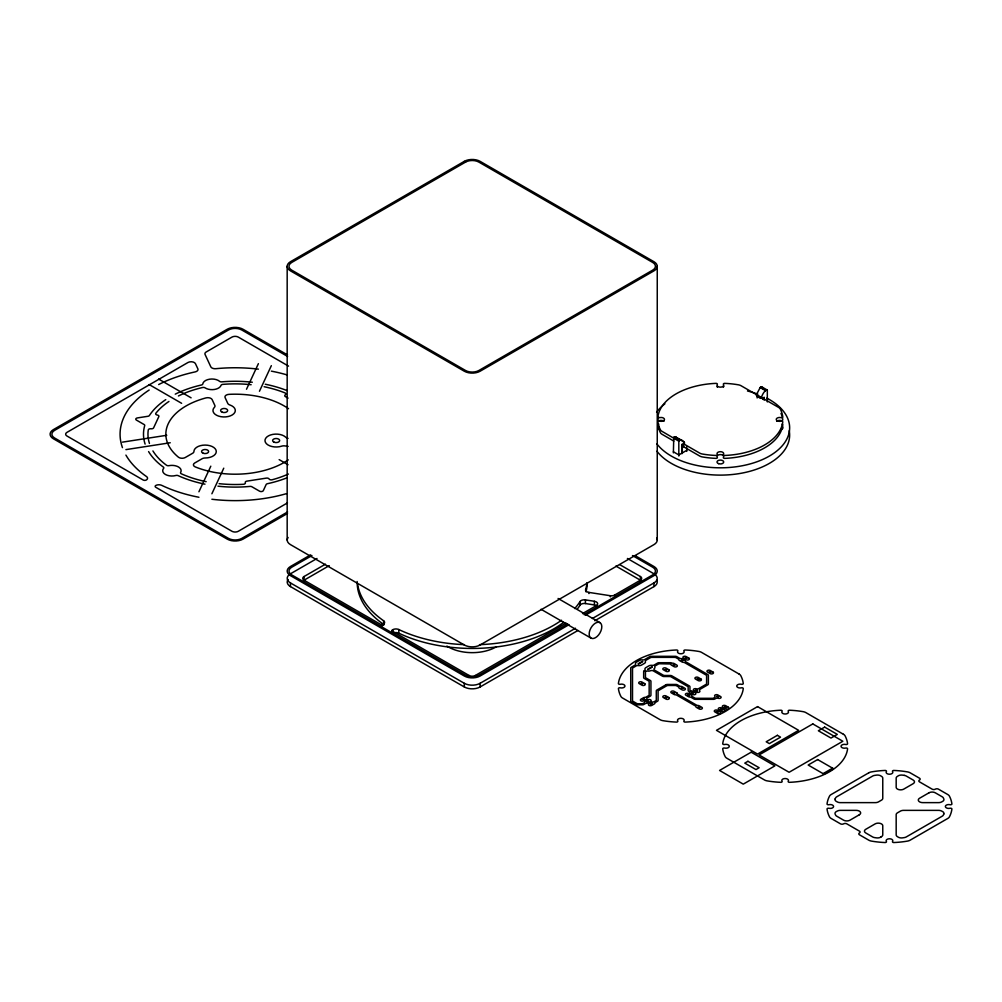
<?xml version="1.0" encoding="UTF-8"?>
<svg xmlns="http://www.w3.org/2000/svg" width="1002" height="1002" viewBox="0 0 1002 1002"><rect width="100%" height="100%" fill="white"/><g stroke="black" fill="none" stroke-linecap="round" stroke-linejoin="round"><path stroke-width="1.5" d="M678.817 455.998L678.817 441.118L680.283 439.778L674.759 436.684L673.82 437.235L679.293 440.341M757.149 397.944L757.287 396.04L758.414 395.777M762.635 399.36L763.837 398.909M198.922 491.769L210.808 466.18M246.505 389.252L258.391 363.663M211.885 493.773L223.759 468.185M259.455 391.256L271.342 365.667M761.896 386.935L760.242 387.436L756.184 395.114L763.061 398.821M767.319 401.927L767.319 390.066C764.238 388.989 757.975 402.453 764.163 397.255L764.163 400.224M678.905 440.091C679.606 437.461 688.913 444.149 681.974 444.7L681.974 453.605M673.77 437.273L673.382 452.866M464.327 644.649A115.067 66.433 0 0 1 398.809 629.532A4.471 2.58 0 0 0 392.797 629.694L392.083 631.022L469.049 675.461A4.471 2.58 0 0 0 475.374 675.461L566.13 623.056M287.461 502.904L238.288 531.285A4.471 2.58 0 0 1 231.976 531.285L155.798 487.298A2.229 1.29 0 0 1 155.861 485.444A4.471 2.58 0 0 1 161.735 485.356A115.067 66.433 0 0 0 198.922 497.255M287.599 511.947L241.77 538.4A9.394 5.423 0 0 1 228.494 538.4L54.634 438.024A9.394 5.423 0 0 1 54.634 430.359L228.494 329.984A9.394 5.423 0 0 1 241.77 329.984L287.599 356.436M287.511 513.45L243.035 539.126A11.172 6.45 0 0 1 227.229 539.126L53.369 438.751A11.172 6.45 0 0 1 53.369 429.633L227.229 329.257A11.172 6.45 0 0 1 243.035 329.257L287.511 354.933M310.67 554.832L290.455 566.506A11.172 6.45 0 0 0 290.455 575.636L464.314 676.012A11.172 6.45 0 0 0 480.108 676.012L569.061 624.647M311.935 555.571L291.72 567.232A9.394 5.423 0 0 0 291.72 574.897L465.579 675.273A9.394 5.423 0 0 0 478.856 675.273L567.796 623.92M577.903 630.496L480.108 686.959A11.172 6.45 0 0 1 464.314 686.959L290.455 586.583L290.455 582.926A11.172 6.45 0 0 1 290.455 573.808L317.008 558.477M304.044 581.335L304.044 576.538L325.475 564.176M329.257 565.642L304.044 580.196A4.471 2.58 0 0 0 303.518 580.559M304.044 576.538A4.471 2.58 0 0 0 304.044 580.196L381.01 624.634L383.315 624.221A4.471 2.58 0 0 0 383.603 620.752A115.067 66.433 0 0 1 357.639 584.517M686.721 450.361L678.817 454.921L673.382 451.789M582.513 613.6L596.378 605.596A4.471 2.58 0 0 0 594.374 601.275L585.431 599.897A4.471 2.58 0 0 0 580.083 601.488A115.067 66.433 0 0 1 574.685 608.577M586.984 583.089A115.067 66.433 0 0 1 585.656 589.489A4.471 2.58 0 0 0 588.9 592.407L610.318 595.727A4.471 2.58 0 0 0 614.639 595.063L640.378 580.196A4.471 2.58 0 0 0 640.378 576.538L619.75 564.64M583.978 614.589L652.703 574.897A9.394 5.423 0 0 0 652.703 567.232L632.487 555.571M585.243 615.316L653.968 575.636A11.172 6.45 0 0 0 653.968 566.506L635.105 555.609M290.455 582.926L464.314 683.301A11.172 6.45 0 0 0 480.108 683.301L575.499 628.241M592.395 618.485L653.968 582.926A11.172 6.45 0 0 0 653.968 573.808L627.415 558.477M594.812 620.739L653.968 586.583A11.172 6.45 0 0 0 656.723 580.058M638.086 663.825L642.345 661.358M638.55 664.101L642.821 661.633M647.568 669.298L651.826 666.831M648.043 669.574L652.302 667.107M823.093 773.644L832.574 768.171M122.444 442.145L166.783 435.281M125.914 449.622L170.252 442.759M288.15 446.404L284.994 445.915A4.471 2.58 0 0 0 281.65 446.166A11.172 6.45 0 0 1 266.457 443.748A11.172 6.45 0 0 1 270.54 434.968A11.172 6.45 0 0 1 285.77 437.26A4.471 2.58 0 0 0 288.062 438.362M577.578 608.702A115.067 66.433 0 0 0 580.083 605.133A4.471 2.58 0 0 1 585.431 603.542L594.374 604.932A4.471 2.58 0 0 1 596.779 605.859M904.205 775.373L902.489 775.122A4.471 2.58 0 0 0 898.03 775.974L897.454 776.337A4.471 2.58 0 0 0 896.176 778.141L896.176 787.271A4.471 2.58 0 0 0 898.932 789.651A4.471 2.58 0 0 0 903.804 789.088L913.173 783.677A4.471 2.58 0 0 0 913.173 780.032L906.284 776.062A4.672 2.693 0 0 0 904.205 775.373M381.01 624.634L381.01 625.774M761.42 386.659L767.319 390.066M760.518 387.173L765.954 390.317M760.167 387.549L765.603 390.692M757.149 396.504L758.514 397.293M759.19 397.681L760.205 398.27M678.817 441.168L662.072 431.386A6.701 3.87 0 0 1 660.393 429.758A62.587 36.135 0 0 1 657.926 421.98A1.365 0.789 0 0 1 659.817 421.191A3.357 1.941 0 0 0 664.476 419.412A3.357 1.941 0 0 0 659.817 417.634A1.365 0.789 0 0 1 657.926 416.845A62.587 36.135 0 0 1 715.916 383.365A1.365 0.789 0 0 1 717.269 384.455A3.357 1.941 0 0 0 720.35 387.148A3.357 1.941 0 0 0 723.444 384.455A1.365 0.789 0 0 1 724.797 383.365A62.587 36.135 0 0 1 738.274 384.793A6.701 3.87 0 0 1 741.104 385.757L778.629 407.438A6.701 3.87 0 0 1 780.32 409.067A62.587 36.135 0 0 1 782.775 416.845A1.365 0.789 0 0 1 780.896 417.634A3.357 1.941 0 0 0 776.237 419.412A3.357 1.941 0 0 0 780.896 421.191A1.365 0.789 0 0 1 782.775 421.98A62.587 36.135 0 0 1 724.797 455.459A1.365 0.789 0 0 1 723.444 454.357A3.357 1.941 0 0 0 720.35 451.677A3.357 1.941 0 0 0 717.269 454.357A1.365 0.789 0 0 1 715.916 455.459A62.587 36.135 0 0 1 702.427 454.031A6.701 3.87 0 0 1 699.609 453.054L683.189 443.573M681.861 444.287L683.552 445.264L683.552 446.717M673.807 441.08L662.072 434.304A6.701 3.87 0 0 1 660.393 432.676A62.587 36.135 0 0 1 657.926 424.898A1.365 0.789 0 0 1 658.79 424.109M682.537 446.128L699.609 455.973A6.701 3.87 0 0 0 702.427 456.95A62.587 36.135 0 0 0 715.916 458.377A1.365 0.789 0 0 0 717.269 457.288A3.357 1.941 0 0 1 720.35 454.595A3.357 1.941 0 0 1 723.444 457.288A1.365 0.789 0 0 0 724.797 458.377A62.587 36.135 0 0 0 782.775 424.898A1.365 0.789 0 0 0 782.074 424.147M288.563 366.131L238.288 337.098A4.471 2.58 0 0 0 231.976 337.098L206.224 351.965A4.471 2.58 0 0 0 205.072 354.457L210.808 366.82A4.471 2.58 0 0 0 215.868 368.698A115.067 66.433 0 0 1 258.391 369.137M615.892 566.055L640.378 580.196A4.471 2.58 0 0 1 640.904 580.559M288.075 398.145L285.395 396.604A2.229 1.29 0 0 1 285.332 394.826A2.229 1.29 0 0 0 284.956 392.897A87.174 50.325 0 0 0 264.102 386.722M558.089 598.47L599.96 622.643A8.943 5.16 -60 0 1 597.129 636.483A8.943 5.16 -60 0 1 589.389 632.024A8.943 5.16 -60 0 1 599.96 622.643M158.654 379.082L191.106 397.832M541.042 609.279L591.017 638.124M149.173 384.568L181.625 403.305M279.157 459.617L288.037 464.74M684.404 442.383L675.11 436.659L679.043 439.327M683.552 445.264L682.312 445.89L682.299 453.418M686.721 446.93L686.721 451.401M657.249 266.294L657.249 540.04M653.968 573.808L653.968 574.948M653.968 582.926L653.968 586.583M645.451 671.528L645.451 677.127A2.229 1.29 0 0 0 646.102 678.028L650.285 680.446A2.229 1.29 0 0 1 650.937 681.36L650.937 695.213A2.229 1.29 0 0 1 650.285 696.127L647.53 697.718A2.229 1.29 0 0 0 646.891 698.557A1.941 1.127 0 0 1 646.315 699.271L643.697 700.786A1.941 1.127 0 0 1 640.954 700.786A1.941 1.127 0 0 1 640.954 699.208L643.572 697.693A1.941 1.127 0 0 1 644.825 697.367A2.229 1.29 0 0 0 646.277 696.991L648.494 695.701A2.229 1.29 0 0 0 649.158 694.787L649.158 681.786A2.229 1.29 0 0 0 648.494 680.872L644.311 678.467A2.229 1.29 0 0 1 643.66 677.552L643.66 671.628A2.229 1.29 0 0 1 644.311 670.714M640.378 576.538L640.378 581.335M614.639 595.063L614.639 596.203M610.318 595.727L610.318 596.866M596.378 605.596L596.378 606.736M594.374 601.275L594.374 604.932M588.9 592.407L588.9 593.56M585.656 589.489L585.656 590.629M585.431 599.897L585.431 603.542M580.083 601.488L580.083 605.133M480.108 683.301L480.108 686.959M475.374 675.461L475.374 676.826M469.049 675.461L469.049 676.601M464.314 683.301L464.314 686.959M398.809 629.532L398.809 633.176A115.067 66.433 0 0 0 563.713 622.292M392.797 629.694L392.797 631.748M392.083 630.108L392.083 632.162M383.603 620.752L383.603 624.396A4.471 2.58 0 0 1 384.042 624.76M383.315 624.221L383.315 625.361M382.601 624.634L382.601 625.774M290.455 573.808L290.455 574.948M287.173 266.294L287.173 540.04M766.781 398.107A69.288 40.005 0 0 1 760.931 460.231A69.288 40.005 0 0 1 656.936 443.924M656.598 412.148A69.288 40.005 0 0 1 664.89 403.831M747.479 390.993A69.288 40.005 0 0 1 757.875 394.174M789.225 430.735A69.288 40.005 0 0 1 738.311 473.746A69.288 40.005 0 0 1 656.936 451.226M659.667 429.557A3.357 1.941 0 0 1 658.865 426.376M782.074 426.501A3.357 1.941 0 0 1 781.084 429.532M658.514 416.782A62.587 36.135 0 0 0 657.926 419.763A1.365 0.789 0 0 0 659.817 420.552A3.357 1.941 0 0 1 663.975 421.316M781.009 413.413A62.587 36.135 0 0 1 782.775 419.763A1.365 0.789 0 0 1 780.896 420.552A3.357 1.941 0 0 0 776.738 421.316M716.956 386.509A1.365 0.789 0 0 1 717.319 387.286M723.381 387.286A1.365 0.789 0 0 1 723.958 386.409M496.378 646.791A33.83 19.526 0 0 1 446.879 646.065M288.1 537.485A11.172 6.45 0 0 0 290.455 544.612L464.314 644.987A11.172 6.45 0 0 0 480.108 644.987L653.968 544.612A11.172 6.45 0 0 0 656.723 538.087M290.455 586.583A11.172 6.45 0 0 1 288.1 579.457M561.571 620.225A115.067 66.433 0 0 1 479.495 644.662M587.272 582.813A115.067 66.433 0 0 1 586.007 591.869M383.603 624.396A115.067 66.433 0 0 1 357.15 581.511M394.099 632.826A4.471 2.58 0 0 1 398.809 633.176M286.397 493.673A115.067 66.433 0 0 1 211.885 499.259M125.914 455.096A115.067 66.433 0 0 0 146.517 476.564A4.471 2.58 0 0 1 146.38 479.958A2.229 1.29 0 0 1 143.148 479.996L66.971 436.02A4.471 2.58 0 0 1 66.971 432.363L187.975 362.499A4.471 2.58 0 0 1 195.453 363.663L197.857 368.824A4.471 2.58 0 0 1 195.089 371.917A115.067 66.433 0 0 0 158.654 384.568M122.444 447.618A115.067 66.433 0 0 1 149.173 390.041M271.342 371.141A115.067 66.433 0 0 1 287.073 374.911M286.948 477.829A91.645 52.906 0 0 1 267.509 483.69A2.229 1.29 0 0 0 266.131 484.567L263.326 490.617A2.229 1.29 0 0 1 259.581 491.193L251.903 486.772A2.229 1.29 0 0 0 249.961 486.408A91.645 52.906 0 0 1 217.96 486.17M204.997 484.166A91.645 52.906 0 0 1 178.206 475.662A2.229 1.29 0 0 0 175.864 475.499A9.218 5.323 0 0 1 165.393 474.46A9.218 5.323 0 0 1 163.589 468.41A2.229 1.29 0 0 0 163.313 467.057A91.645 52.906 0 0 1 148.584 451.589M145.115 444.111A91.645 52.906 0 0 1 144.701 425.625A2.229 1.29 0 0 0 144.075 424.51L136.397 420.076A2.229 1.29 0 0 1 137.399 417.922L147.883 416.293A2.229 1.29 0 0 0 149.398 415.504A91.645 52.906 0 0 1 165.768 399.623M175.25 394.149A91.645 52.906 0 0 1 201.402 384.993A2.229 1.29 0 0 0 202.805 383.904A9.218 5.323 0 0 1 209.606 379.194A9.218 5.323 0 0 1 219.576 381.311A2.229 1.29 0 0 0 221.743 381.85A91.645 52.906 0 0 1 252.316 382.225M265.267 384.229A91.645 52.906 0 0 1 286.873 390.529M288.401 474.034A87.174 50.325 0 0 1 272.181 479.758A2.229 1.29 0 0 1 269.1 478.981A2.229 1.29 0 0 0 266.394 478.117L246.905 481.135A2.229 1.29 0 0 0 245.315 482.701A2.229 1.29 0 0 1 243.348 484.292A87.174 50.325 0 0 1 219.112 483.665M206.161 481.661A87.174 50.325 0 0 1 181.387 473.821A2.229 1.29 0 0 1 180.648 472.393A9.218 5.323 0 0 0 178.431 466.932A9.218 5.323 0 0 0 168.975 465.654A2.229 1.29 0 0 1 166.495 465.229A87.174 50.325 0 0 1 152.918 450.925M149.448 443.448A87.174 50.325 0 0 1 148.271 429.933A2.229 1.29 0 0 1 150.976 428.781A2.229 1.29 0 0 0 153.607 427.854L158.83 416.607A2.229 1.29 0 0 0 157.289 415.028A2.229 1.29 0 0 1 155.861 413.25A87.174 50.325 0 0 1 168.937 401.451M178.419 395.978A87.174 50.325 0 0 1 202.567 387.511A2.229 1.29 0 0 1 205.084 387.849A9.218 5.323 0 0 0 214.378 389.477A9.218 5.323 0 0 0 221.029 385.382A2.229 1.29 0 0 1 222.907 384.367A87.174 50.325 0 0 1 251.151 384.718M288.275 459.868A69.288 40.005 0 0 1 195.315 466.932A4.471 2.58 0 0 1 194.726 462.999L202.103 458.741A4.471 2.58 0 0 1 205.222 457.989A11.172 6.45 0 0 0 216.282 451.514A11.172 6.45 0 0 0 205.147 445.076A11.172 6.45 0 0 0 193.925 451.464A4.471 2.58 0 0 1 192.622 453.267L185.245 457.526A4.471 2.58 0 0 1 178.419 457.175A69.288 40.005 0 0 1 205.924 397.919A4.471 2.58 0 0 1 212.136 399.585L214.829 405.409A4.471 2.58 0 0 1 214.403 407.338A11.172 6.45 0 0 0 218.586 416.106A11.172 6.45 0 0 0 233.804 413.751A11.172 6.45 0 0 0 229.834 404.958A4.471 2.58 0 0 1 227.78 403.405L225.087 397.581A4.471 2.58 0 0 1 229.007 394.35A69.288 40.005 0 0 1 288.526 408.691M714.188 697.931A2.229 1.29 0 0 1 712.61 698.306L696.24 698.306A2.229 1.29 0 0 1 694.649 697.931L692.52 696.691A2.229 1.29 0 0 1 691.868 695.864A1.941 1.127 0 0 0 691.305 695.137L688.675 693.622A1.941 1.127 0 0 0 685.932 693.622A1.941 1.127 0 0 0 685.932 695.2L688.549 696.716A1.941 1.127 0 0 0 689.814 697.041A2.229 1.29 0 0 1 691.255 697.417L693.91 698.958A2.229 1.29 0 0 0 695.488 699.333L713.349 699.333A2.229 1.29 0 0 0 714.927 698.958L715.678 698.532A2.229 1.29 0 0 1 718.284 698.294A1.941 1.127 0 0 0 720.739 697.956A1.941 1.127 0 0 0 720.538 696.503L717.92 694.987A1.941 1.127 0 0 0 715.403 694.874A1.941 1.127 0 0 0 714.814 696.29A2.229 1.29 0 0 1 714.413 697.793M644.411 670.651A2.229 1.29 0 0 0 645.012 669.461A3.582 2.067 0 0 1 645.977 667.557L648.82 665.917A3.582 2.067 0 0 1 652.127 665.366A2.229 1.29 0 0 0 654.193 665.015L657.512 663.099A2.229 1.29 0 0 1 659.091 662.71L670.325 662.71A2.229 1.29 0 0 1 671.641 662.961A2.229 1.29 0 0 0 672.856 663.211A1.941 1.127 0 0 1 674.158 663.537L676.776 665.052A1.941 1.127 0 0 1 676.776 666.631A1.941 1.127 0 0 1 674.033 666.631L671.403 665.115A1.941 1.127 0 0 1 670.927 663.988L659.842 663.75A2.229 1.29 0 0 0 658.251 664.126L655.446 665.741A2.229 1.29 0 0 0 654.845 666.931A3.582 2.067 0 0 1 654.331 668.534A2.229 1.29 0 0 0 654.607 670.163L663.174 675.11A2.229 1.29 0 0 0 664.752 675.486L670.325 675.486A2.229 1.29 0 0 1 671.904 675.874L689.301 685.907A2.229 1.29 0 0 1 689.952 686.821L689.952 690.04A2.229 1.29 0 0 0 690.603 690.954M690.729 691.029A1.941 1.127 0 0 1 692.695 691.305L695.313 692.82A1.941 1.127 0 0 1 695.313 694.399A1.941 1.127 0 0 1 692.57 694.399L689.94 692.883A1.941 1.127 0 0 1 689.376 692.169A2.229 1.29 0 0 0 688.775 691.355A2.229 1.29 0 0 1 688.161 690.466L688.161 687.247A2.229 1.29 0 0 0 687.51 686.332L671.165 676.901A2.229 1.29 0 0 0 669.587 676.525L664.013 676.525A2.229 1.29 0 0 1 662.435 676.15L653.342 670.902A2.229 1.29 0 0 0 650.511 670.739A3.582 2.067 0 0 1 647.743 671.039A2.229 1.29 0 0 0 645.676 671.39M641.017 683.589L642.933 683.665L641.042 683.514M642.52 699.196C644.987 701.475 645.1 697.016 642.533 699.146M646.541 701.513C649.096 703.805 648.97 699.208 646.541 701.513M650.548 703.83C653.241 706.084 652.79 701.55 650.548 703.83M665.103 669.687L667.019 669.724L665.115 669.637M665.103 697.492L667.019 697.567L665.128 697.417M673.131 665.04L675.047 665.09L673.144 665.002M673.131 692.858L675.047 692.896L673.144 692.82M681.16 660.406L683.076 660.493L681.185 660.331M681.16 688.224L683.076 688.261L681.172 688.186M685.18 658.089L687.096 658.176L685.193 658.013M687.497 695.125C690.065 697.392 690.002 692.883 687.51 695.075M691.518 692.808C694.186 695.05 693.71 690.628 691.543 692.72M695.526 690.491C698.181 692.708 697.893 688.299 695.551 690.403M697.217 678.955L699.146 678.993L697.217 678.955M698.018 707.312C700.636 709.616 700.21 705.045 698.018 707.312M709.266 672.004L711.182 672.079L709.278 671.916M716.743 696.49C719.398 698.782 718.872 694.286 716.743 696.49M716.43 711.821C719.123 714.088 718.584 709.566 716.43 711.821M720.438 709.504C723.006 711.796 722.868 707.212 720.438 709.504M724.459 707.187C726.926 709.491 727.014 704.907 724.459 707.136M835.154 798.907L835.129 798.982A4.471 2.58 0 0 0 836.595 801.55L837.234 801.888A4.471 2.58 0 0 0 840.365 802.627L875.36 802.627A4.471 2.58 0 0 0 878.516 801.863L881.459 800.172A4.471 2.58 0 0 0 882.762 798.343L882.762 778.141A4.471 2.58 0 0 0 881.484 776.337L880.946 775.999A4.471 2.58 0 0 0 876.449 775.122L874.621 775.398A4.471 2.58 0 0 0 872.654 776.062L836.745 796.79A4.672 2.693 0 0 0 835.568 797.993L835.154 798.907M943.809 814.012L943.345 815.064A4.471 2.58 0 0 1 942.193 816.204L906.284 836.933A4.672 2.693 0 0 1 904.205 837.609L902.489 837.872A4.471 2.58 0 0 1 898.03 837.021L897.491 836.683A4.471 2.58 0 0 1 896.176 834.854L896.176 814.639A4.471 2.58 0 0 1 897.479 812.822L900.422 811.119A4.471 2.58 0 0 1 903.579 810.367L938.573 810.367A4.471 2.58 0 0 1 941.705 811.106L942.343 811.432A4.471 2.58 0 0 1 943.809 814.012M880.946 836.996L880.908 837.021A4.471 2.58 0 0 1 876.449 837.872L874.733 837.622A4.672 2.693 0 0 1 872.629 836.946L865.766 832.963A4.471 2.58 0 0 1 865.766 829.305L875.134 823.894A4.471 2.58 0 0 1 880.006 823.343A4.471 2.58 0 0 1 882.762 825.723L882.762 834.854A4.471 2.58 0 0 1 881.484 836.657L880.983 836.971M464.314 161.347L290.455 261.722A11.172 6.45 0 0 0 290.455 270.853L464.314 371.228A11.172 6.45 0 0 0 480.108 371.228L653.968 270.853A11.172 6.45 0 0 0 653.968 261.722L480.108 161.347A11.172 6.45 0 0 0 464.314 161.347M465.579 162.086L291.72 262.461A9.394 5.423 0 0 0 291.72 270.127L465.579 370.502A9.394 5.423 0 0 0 478.856 370.502L652.703 270.127A9.394 5.423 0 0 0 652.703 262.461L478.856 162.086A9.394 5.423 0 0 0 465.579 162.086M639.364 660.456L636.52 662.097A3.582 2.067 0 0 0 635.556 663.988A2.229 1.29 0 0 1 634.942 665.178L631.385 667.232A2.229 1.29 0 0 0 630.734 668.146L630.734 700.924A2.229 1.29 0 0 0 631.385 701.838L635.882 704.431A2.229 1.29 0 0 0 637.46 704.807L642.357 704.807A2.229 1.29 0 0 0 643.935 704.431L645.25 703.667A2.305 1.328 0 0 1 646.728 703.266A1.941 1.127 0 0 0 647.981 702.953L650.599 701.438A1.941 1.127 0 0 0 650.599 699.847A1.941 1.127 0 0 0 647.856 699.847L645.238 701.362A1.941 1.127 0 0 0 644.662 702.089A2.229 1.29 0 0 1 644.023 702.928L643.196 703.404A2.229 1.29 0 0 1 641.606 703.78L638.199 703.78A2.229 1.29 0 0 1 636.621 703.404L633.176 701.413A2.229 1.29 0 0 1 632.512 700.498L632.512 668.572A2.229 1.29 0 0 1 633.176 667.658L636.182 665.917A2.229 1.29 0 0 1 638.261 665.578A3.582 2.067 0 0 0 641.581 665.015L644.424 663.374A3.582 2.067 0 0 0 645.388 661.458A2.229 1.29 0 0 1 645.977 660.268L650.348 657.738A2.229 1.29 0 0 1 651.939 657.362L674.584 657.362A2.229 1.29 0 0 1 676.162 657.738L678.216 658.928A2.229 1.29 0 0 1 678.868 659.754A1.941 1.127 0 0 0 679.431 660.481L682.061 661.996A1.941 1.127 0 0 0 683.314 662.322A2.229 1.29 0 0 1 684.754 662.698L705.934 674.935A2.229 1.29 0 0 1 706.598 675.849L706.598 683.527A2.229 1.29 0 0 1 705.934 684.441L698.832 688.549A2.229 1.29 0 0 1 696.227 688.775A1.941 1.127 0 0 0 693.76 689.113A1.941 1.127 0 0 0 693.96 690.566L696.578 692.081A1.941 1.127 0 0 0 699.108 692.194A1.941 1.127 0 0 0 699.684 690.779A2.229 1.29 0 0 1 700.085 689.276L707.725 684.867A2.229 1.29 0 0 0 708.376 683.953L708.376 675.411A2.229 1.29 0 0 0 707.725 674.509L686.019 661.971A2.229 1.29 0 0 1 685.368 661.132A1.941 1.127 0 0 0 684.804 660.418L682.187 658.903A1.941 1.127 0 0 0 680.922 658.577A2.229 1.29 0 0 1 679.481 658.201L676.901 656.711A2.229 1.29 0 0 0 675.323 656.323L651.2 656.323A2.229 1.29 0 0 0 649.609 656.711L644.687 659.554A2.229 1.29 0 0 1 642.645 659.892A3.582 2.067 0 0 0 639.364 660.456M665.879 684.829L656.961 689.977A2.229 1.29 0 0 0 656.297 690.892L656.297 699.935A2.229 1.29 0 0 1 655.646 700.849L654.306 701.625A2.229 1.29 0 0 1 652.853 702.001A1.941 1.127 0 0 0 651.601 702.327L648.983 703.842A1.941 1.127 0 0 0 648.983 705.421A1.941 1.127 0 0 0 651.726 705.421L654.344 703.905A1.941 1.127 0 0 0 654.92 703.191A2.229 1.29 0 0 1 655.558 702.352L657.437 701.275A2.229 1.29 0 0 0 658.089 700.36L658.089 691.317A2.229 1.29 0 0 1 658.74 690.403L666.618 685.856A2.229 1.29 0 0 1 668.196 685.481L675.123 685.481A2.229 1.29 0 0 1 676.701 685.856L678.216 686.746A2.229 1.29 0 0 1 678.868 687.572A1.941 1.127 0 0 0 679.431 688.299L682.061 689.814A1.941 1.127 0 0 0 684.804 689.814A1.941 1.127 0 0 0 684.804 688.224L682.187 686.708A1.941 1.127 0 0 0 680.922 686.383A2.229 1.29 0 0 1 679.481 686.007L677.44 684.829A2.229 1.29 0 0 0 675.862 684.454L667.457 684.454A2.229 1.29 0 0 0 665.879 684.829M757.562 706.61L716.468 730.333L757.562 754.068L798.657 730.333L757.562 706.61M777.377 735.318L766.192 741.781L769.348 743.609L780.545 737.146L777.377 735.318M751.174 752.201L719.561 770.45L743.271 784.14L774.884 765.891L751.174 752.201M747.943 761.295L744.787 763.111L755.984 769.574L759.14 767.745L747.943 761.295M812.81 723.92L759.078 754.944L789.1 772.279L842.845 741.255L812.81 723.92M824.671 727.114L818.346 730.759L830.984 738.061L837.309 734.403L824.671 727.114M817.645 759.554L808.163 765.027L823.957 774.145L833.451 768.672L817.645 759.554M868.721 772.843L831.184 794.523A6.701 3.87 0 0 0 829.506 796.152A62.587 36.135 0 0 0 827.038 803.93A1.365 0.789 0 0 0 828.93 804.706A3.357 1.941 0 0 1 833.589 806.497A3.357 1.941 0 0 1 828.93 808.276A1.365 0.789 0 0 0 827.038 809.065A62.587 36.135 0 0 0 829.506 816.843A6.701 3.87 0 0 0 831.184 818.471L840.478 823.832A2.229 1.29 0 0 0 843.634 823.832A2.229 1.29 0 0 1 846.79 823.832L859.44 831.134A2.229 1.29 0 0 1 859.44 832.963A2.229 1.29 0 0 0 859.44 834.779L868.721 840.139A6.701 3.87 0 0 0 871.54 841.116A62.587 36.135 0 0 0 885.029 842.532A1.365 0.789 0 0 0 886.382 841.442A3.357 1.941 0 0 1 889.463 838.762A3.357 1.941 0 0 1 892.557 841.442A1.365 0.789 0 0 0 893.909 842.532A62.587 36.135 0 0 0 907.399 841.116A6.701 3.87 0 0 0 910.217 840.139L947.754 818.471A6.701 3.87 0 0 0 949.433 816.843A62.587 36.135 0 0 0 951.9 809.065A1.365 0.789 0 0 0 950.009 808.276A3.357 1.941 0 0 1 945.349 806.497A3.357 1.941 0 0 1 950.009 804.706A1.365 0.789 0 0 0 951.9 803.93A62.587 36.135 0 0 0 949.433 796.152A6.701 3.87 0 0 0 947.754 794.523L938.461 789.163A2.229 1.29 0 0 0 935.304 789.163A2.229 1.29 0 0 1 932.148 789.163L919.498 781.861A2.229 1.29 0 0 1 919.498 780.032A2.229 1.29 0 0 0 919.498 778.203L910.217 772.843A6.701 3.87 0 0 0 907.399 771.878A62.587 36.135 0 0 0 893.909 770.45A1.365 0.789 0 0 0 892.557 771.54A3.357 1.941 0 0 1 889.463 774.233A3.357 1.941 0 0 1 886.382 771.54A1.365 0.789 0 0 0 885.029 770.45A62.587 36.135 0 0 0 871.54 771.878A6.701 3.87 0 0 0 868.721 772.843M859.328 814.776L849.959 820.187A4.471 2.58 0 0 1 843.634 820.187L836.745 816.204A4.471 2.58 0 0 1 835.593 815.064L835.129 814.012A4.471 2.58 0 0 1 836.595 811.432L837.234 811.106A4.471 2.58 0 0 1 840.365 810.367L856.171 810.367A4.471 2.58 0 0 1 860.292 811.958A4.471 2.58 0 0 1 859.328 814.776M928.979 792.807L919.611 798.218A4.471 2.58 0 0 0 918.646 801.036A4.471 2.58 0 0 0 922.767 802.627L938.573 802.627A4.471 2.58 0 0 0 941.705 801.888L942.343 801.55A4.471 2.58 0 0 0 943.809 798.982L943.345 797.918A4.471 2.58 0 0 0 942.193 796.79L935.304 792.807A4.471 2.58 0 0 0 928.979 792.807M739.125 674.07L701.588 652.402A6.701 3.87 0 0 0 698.77 651.425A62.587 36.135 0 0 0 685.28 649.997A1.365 0.789 0 0 0 683.928 651.1A3.357 1.941 0 0 1 680.834 653.78A3.357 1.941 0 0 1 677.753 651.1A1.365 0.789 0 0 0 676.4 649.997A62.587 36.135 0 0 0 618.409 683.477A1.365 0.789 0 0 0 620.301 684.266A3.357 1.941 0 0 1 624.96 686.044A3.357 1.941 0 0 1 620.301 687.823A1.365 0.789 0 0 0 618.409 688.612A62.587 36.135 0 0 0 620.877 696.39A6.701 3.87 0 0 0 622.555 698.018L660.093 719.699A6.701 3.87 0 0 0 662.911 720.663A62.587 36.135 0 0 0 676.4 722.091A1.365 0.789 0 0 0 677.753 721.002A3.357 1.941 0 0 1 680.834 718.309A3.357 1.941 0 0 1 683.928 721.002A1.365 0.789 0 0 0 685.28 722.091A62.587 36.135 0 0 0 743.271 688.612A1.365 0.789 0 0 0 741.38 687.823A3.357 1.941 0 0 1 736.721 686.044A3.357 1.941 0 0 1 741.38 684.266A1.365 0.789 0 0 0 743.271 683.477A62.587 36.135 0 0 0 740.804 675.699A6.701 3.87 0 0 0 739.125 674.07M843.433 734.291L805.896 712.622A6.701 3.87 0 0 0 803.078 711.645A62.587 36.135 0 0 0 789.601 710.23A1.365 0.789 0 0 0 788.248 711.32A3.357 1.941 0 0 1 785.155 714.013A3.357 1.941 0 0 1 782.061 711.32A1.365 0.789 0 0 0 780.708 710.23A62.587 36.135 0 0 0 722.73 743.709A1.365 0.789 0 0 0 724.621 744.486A3.357 1.941 0 0 1 729.281 746.265A3.357 1.941 0 0 1 724.621 748.056A1.365 0.789 0 0 0 722.73 748.832A62.587 36.135 0 0 0 725.185 756.623A6.701 3.87 0 0 0 726.876 758.251L764.413 779.919A6.701 3.87 0 0 0 767.231 780.896A62.587 36.135 0 0 0 780.708 782.312A1.365 0.789 0 0 0 782.061 781.222A3.357 1.941 0 0 1 785.155 778.529A3.357 1.941 0 0 1 788.248 781.222A1.365 0.789 0 0 0 789.601 782.312A62.587 36.135 0 0 0 847.579 748.832A1.365 0.789 0 0 0 845.688 748.056A3.357 1.941 0 0 1 841.029 746.265A3.357 1.941 0 0 1 845.688 744.486A1.365 0.789 0 0 0 847.579 743.709A62.587 36.135 0 0 0 845.124 735.919A6.701 3.87 0 0 0 843.433 734.291M688.825 658.101L686.195 656.586A1.941 1.127 0 0 0 683.452 656.586A1.941 1.127 0 0 0 683.452 658.164L686.069 659.679A1.941 1.127 0 0 0 688.825 659.679A1.941 1.127 0 0 0 688.825 658.101M712.91 672.004L710.28 670.488A1.941 1.127 0 0 0 707.537 670.488A1.941 1.127 0 0 0 707.537 672.079L710.155 673.594A1.941 1.127 0 0 0 712.91 673.594A1.941 1.127 0 0 0 712.91 672.004M700.861 678.955L698.244 677.44A1.941 1.127 0 0 0 695.488 677.44A1.941 1.127 0 0 0 695.488 679.03L698.118 680.546A1.941 1.127 0 0 0 700.861 680.546A1.941 1.127 0 0 0 700.861 678.955M668.747 669.687L666.13 668.171A1.941 1.127 0 0 0 663.374 668.171A1.941 1.127 0 0 0 663.374 669.762L666.004 671.265A1.941 1.127 0 0 0 668.747 671.265A1.941 1.127 0 0 0 668.747 669.687M728.254 707.199L725.636 705.684A1.941 1.127 0 0 0 722.88 705.684A1.941 1.127 0 0 0 722.88 707.274L725.511 708.79A1.941 1.127 0 0 0 728.254 708.79A1.941 1.127 0 0 0 728.254 707.199M724.246 709.516L721.615 708.001A1.941 1.127 0 0 0 718.872 708.001A1.941 1.127 0 0 0 718.872 709.591L721.49 711.107A1.941 1.127 0 0 0 724.246 711.107A1.941 1.127 0 0 0 724.246 709.516M720.225 711.833L717.607 710.318A1.941 1.127 0 0 0 714.852 710.318A1.941 1.127 0 0 0 714.852 711.908L717.482 713.424A1.941 1.127 0 0 0 720.225 713.424A1.941 1.127 0 0 0 720.225 711.833M676.776 692.858L674.158 691.342A1.941 1.127 0 0 0 671.403 691.342A1.941 1.127 0 0 0 671.403 692.933L674.033 694.449A1.941 1.127 0 0 0 675.285 694.774A2.229 1.29 0 0 1 676.726 695.15L695.225 705.834A2.229 1.29 0 0 1 695.876 706.661A1.941 1.127 0 0 0 696.44 707.387L699.07 708.902A1.941 1.127 0 0 0 701.813 708.902A1.941 1.127 0 0 0 701.813 707.312L699.183 705.796A1.941 1.127 0 0 0 697.931 705.471A2.229 1.29 0 0 1 696.49 705.095L677.991 694.424A2.229 1.29 0 0 1 677.339 693.584A1.941 1.127 0 0 0 676.776 692.858M644.662 683.589L642.032 682.074A1.941 1.127 0 0 0 639.289 682.074A1.941 1.127 0 0 0 639.289 683.665L641.919 685.18A1.941 1.127 0 0 0 644.662 685.18A1.941 1.127 0 0 0 644.662 683.589M668.747 697.492L666.13 695.989A1.941 1.127 0 0 0 663.374 695.989A1.941 1.127 0 0 0 663.374 697.567L666.004 699.083A1.941 1.127 0 0 0 668.747 699.083A1.941 1.127 0 0 0 668.747 697.492M718.572 463.65A3.357 1.941 0 0 0 723.707 462.072A3.357 1.941 0 0 0 718.785 460.294A3.357 1.941 0 0 0 718.572 463.65M222.331 412.248A3.52 2.029 0 0 0 227.667 410.544A3.52 2.029 0 0 0 222.431 408.728A3.52 2.029 0 0 0 222.331 412.248M274.16 442.22A3.52 2.029 0 0 0 279.658 440.705A3.52 2.029 0 0 0 274.636 438.701A3.52 2.029 0 0 0 274.16 442.22M203.343 453.292A3.52 2.029 0 0 0 208.629 451.526A3.52 2.029 0 0 0 203.343 449.773A3.52 2.029 0 0 0 203.343 453.292"/></g></svg>
